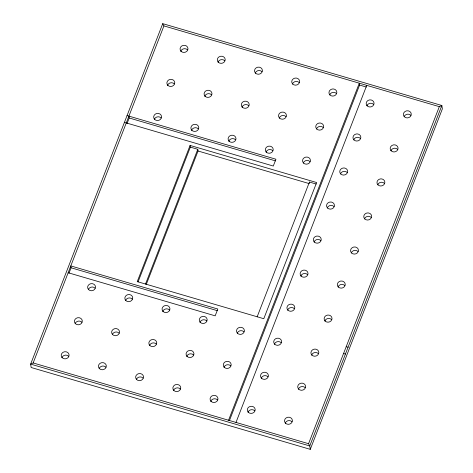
<?xml version="1.0" encoding="UTF-8"?>
<svg xmlns="http://www.w3.org/2000/svg" width="473" height="473" viewBox="0 0 473 473"><rect width="100%" height="100%" fill="white"/><g stroke="black" fill="none" stroke-linecap="round" stroke-linejoin="round"><path stroke-width="0.71" d="M162.724 23.65L30.639 364.109L31.153 367.503L310.276 449.35L442.361 108.891L441.847 105.497L162.724 23.65L163.924 25.897L439.328 106.656L441.847 105.497L309.768 445.956L310.276 449.35M33.157 362.951L308.567 443.709L309.768 445.956L30.639 364.109L33.157 362.951L163.924 25.897M68.969 273.234L71.086 267.789L70.802 265.921L217.811 309.029L215.168 315.84L68.159 272.732M127.089 123.435L129.2 117.984L128.922 116.122M190.087 145.43L137.253 281.612L263.792 318.719L316.626 182.537L190.087 145.43L190.341 147.127L138.045 281.938M145.489 284.119L197.785 149.308L190.341 147.127M146.275 284.439L198.045 151.005L197.785 149.308M257.141 316.857L309.437 182.052L316.206 184.032M228.548 420.243L359.314 83.189L359.592 85.057L229.364 420.739M235.992 422.43L366.752 85.371M308.567 443.709L439.328 106.656M359.592 85.057L366.362 87.044M127.06 115.572L275.925 159.224L273.288 166.035L124.417 122.383M129.2 117.984L275.505 160.885M198.045 151.005L308.987 183.536M346.206 346.679L348.069 347.223M71.086 267.789L217.385 310.69M343.569 353.485L345.426 354.035M309.437 182.052L309.608 183.181M311.666 354.957A3.955 3.565 -8.6 0 1 318.394 353.65M285.249 423.051A3.955 3.565 -8.6 0 1 291.977 421.739M298.457 389.007A3.955 3.565 -8.6 0 1 305.186 387.694M404.125 116.636A3.955 3.565 -8.6 0 1 410.854 115.323M390.917 150.686A3.955 3.565 -8.6 0 1 397.645 149.373M377.708 184.73A3.955 3.565 -8.6 0 1 384.437 183.418M274.446 344.048A3.955 3.565 -8.6 0 1 281.175 342.736M248.029 412.137A3.955 3.565 -8.6 0 1 254.758 410.824M261.238 378.093A3.955 3.565 -8.6 0 1 267.966 376.78M366.906 105.721A3.955 3.565 -8.6 0 1 373.635 104.415M353.698 139.772A3.955 3.565 -8.6 0 1 360.426 138.459M340.489 173.816A3.955 3.565 -8.6 0 1 347.217 172.503M237.233 333.134A3.955 3.565 -8.6 0 1 243.956 331.821M210.816 401.228A3.955 3.565 -8.6 0 1 217.539 399.916M224.025 367.178A3.955 3.565 -8.6 0 1 230.747 365.865M329.693 94.813A3.955 3.565 -8.6 0 1 336.415 93.5M316.484 128.857A3.955 3.565 -8.6 0 1 323.207 127.544M303.276 162.901A3.955 3.565 -8.6 0 1 309.998 161.595M200.014 322.219A3.955 3.565 -8.6 0 1 206.742 320.907M173.597 390.314A3.955 3.565 -8.6 0 1 180.325 389.001M186.805 356.27A3.955 3.565 -8.6 0 1 193.534 354.957M292.474 83.898A3.955 3.565 -8.6 0 1 299.202 82.586M279.265 117.943A3.955 3.565 -8.6 0 1 285.994 116.636M266.057 151.993A3.955 3.565 -8.6 0 1 272.785 150.68M162.795 311.305A3.955 3.565 -8.6 0 1 169.523 309.998M136.378 379.399A3.955 3.565 -8.6 0 1 143.106 378.087M149.586 345.355A3.955 3.565 -8.6 0 1 156.315 344.042M255.254 72.984A3.955 3.565 -8.6 0 1 261.983 71.677M242.046 107.034A3.955 3.565 -8.6 0 1 248.774 105.721M228.837 141.078A3.955 3.565 -8.6 0 1 235.566 139.766M125.582 300.396A3.955 3.565 -8.6 0 1 132.304 299.084M99.164 368.485A3.955 3.565 -8.6 0 1 105.887 367.178M112.373 334.441A3.955 3.565 -8.6 0 1 119.095 333.128M218.041 62.075A3.955 3.565 -8.6 0 1 224.764 60.763M204.833 96.12A3.955 3.565 -8.6 0 1 211.555 94.807M191.624 130.164A3.955 3.565 -8.6 0 1 198.347 128.851M88.362 289.482A3.955 3.565 -8.6 0 1 95.091 288.169M61.945 357.576A3.955 3.565 -8.6 0 1 68.674 356.264M75.154 323.526A3.955 3.565 -8.6 0 1 81.882 322.219M180.822 51.161A3.955 3.565 -8.6 0 1 187.55 49.848M167.613 85.205A3.955 3.565 -8.6 0 1 174.342 83.892M154.405 119.249A3.955 3.565 -8.6 0 1 161.133 117.943M324.874 320.913A3.955 3.565 -8.6 0 1 331.603 319.6M338.083 286.869A3.955 3.565 -8.6 0 1 344.811 285.556M351.291 252.819A3.955 3.565 -8.6 0 1 358.02 251.512M364.5 218.774A3.955 3.565 -8.6 0 1 371.228 217.462M287.655 309.998A3.955 3.565 -8.6 0 1 294.383 308.692M300.863 275.954A3.955 3.565 -8.6 0 1 307.592 274.642M314.072 241.91A3.955 3.565 -8.6 0 1 320.8 240.597M327.281 207.86A3.955 3.565 -8.6 0 1 334.009 206.553M311.867 355.057A3.955 3.565 -8.6 0 0 318.595 353.751A3.955 3.565 -8.6 0 0 314.155 349.163A3.955 3.565 -8.6 0 0 311.867 355.057M285.45 423.152A3.955 3.565 -8.6 0 0 292.178 421.839A3.955 3.565 -8.6 0 0 287.738 417.257A3.955 3.565 -8.6 0 0 285.45 423.152M298.658 389.108A3.955 3.565 -8.6 0 0 305.387 387.795A3.955 3.565 -8.6 0 0 300.946 383.207A3.955 3.565 -8.6 0 0 298.658 389.108M404.326 116.736A3.955 3.565 -8.6 0 0 411.055 115.424A3.955 3.565 -8.6 0 0 406.614 110.842A3.955 3.565 -8.6 0 0 404.326 116.736M391.118 150.781A3.955 3.565 -8.6 0 0 397.846 149.474A3.955 3.565 -8.6 0 0 393.406 144.886A3.955 3.565 -8.6 0 0 391.118 150.781M377.909 184.831A3.955 3.565 -8.6 0 0 384.638 183.518A3.955 3.565 -8.6 0 0 380.197 178.93A3.955 3.565 -8.6 0 0 377.909 184.831M274.653 344.149A3.955 3.565 -8.6 0 0 281.376 342.836A3.955 3.565 -8.6 0 0 276.942 338.248A3.955 3.565 -8.6 0 0 274.653 344.149M248.236 412.237A3.955 3.565 -8.6 0 0 254.959 410.925A3.955 3.565 -8.6 0 0 250.524 406.342A3.955 3.565 -8.6 0 0 248.236 412.237M261.445 378.193A3.955 3.565 -8.6 0 0 268.167 376.88A3.955 3.565 -8.6 0 0 263.733 372.298A3.955 3.565 -8.6 0 0 261.445 378.193M367.113 105.822A3.955 3.565 -8.6 0 0 373.836 104.515A3.955 3.565 -8.6 0 0 369.401 99.927A3.955 3.565 -8.6 0 0 367.113 105.822M353.905 139.872A3.955 3.565 -8.6 0 0 360.627 138.559A3.955 3.565 -8.6 0 0 356.193 133.971A3.955 3.565 -8.6 0 0 353.905 139.872M340.696 173.916A3.955 3.565 -8.6 0 0 347.419 172.604A3.955 3.565 -8.6 0 0 342.984 168.021A3.955 3.565 -8.6 0 0 340.696 173.916M237.434 333.234A3.955 3.565 -8.6 0 0 244.163 331.922A3.955 3.565 -8.6 0 0 239.722 327.34A3.955 3.565 -8.6 0 0 237.434 333.234M211.017 401.323A3.955 3.565 -8.6 0 0 217.746 400.016A3.955 3.565 -8.6 0 0 213.305 395.428A3.955 3.565 -8.6 0 0 211.017 401.323M224.226 367.279A3.955 3.565 -8.6 0 0 230.954 365.966A3.955 3.565 -8.6 0 0 226.514 361.384A3.955 3.565 -8.6 0 0 224.226 367.279M329.894 94.913A3.955 3.565 -8.6 0 0 336.622 93.601A3.955 3.565 -8.6 0 0 332.182 89.013A3.955 3.565 -8.6 0 0 329.894 94.913M316.685 128.958A3.955 3.565 -8.6 0 0 323.414 127.645A3.955 3.565 -8.6 0 0 318.973 123.063A3.955 3.565 -8.6 0 0 316.685 128.958M303.477 163.002A3.955 3.565 -8.6 0 0 310.205 161.695A3.955 3.565 -8.6 0 0 305.765 157.107A3.955 3.565 -8.6 0 0 303.477 163.002M200.215 322.32A3.955 3.565 -8.6 0 0 206.943 321.007A3.955 3.565 -8.6 0 0 202.503 316.425A3.955 3.565 -8.6 0 0 200.215 322.32M173.798 390.414A3.955 3.565 -8.6 0 0 180.526 389.102A3.955 3.565 -8.6 0 0 176.086 384.514A3.955 3.565 -8.6 0 0 173.798 390.414M187.006 356.364A3.955 3.565 -8.6 0 0 193.735 355.057A3.955 3.565 -8.6 0 0 189.295 350.469A3.955 3.565 -8.6 0 0 187.006 356.364M292.675 83.999A3.955 3.565 -8.6 0 0 299.403 82.686A3.955 3.565 -8.6 0 0 294.963 78.104A3.955 3.565 -8.6 0 0 292.675 83.999M279.466 118.043A3.955 3.565 -8.6 0 0 286.195 116.73A3.955 3.565 -8.6 0 0 281.754 112.148A3.955 3.565 -8.6 0 0 279.466 118.043M266.258 152.093A3.955 3.565 -8.6 0 0 272.986 150.781A3.955 3.565 -8.6 0 0 268.546 146.192A3.955 3.565 -8.6 0 0 266.258 152.093M163.002 311.405A3.955 3.565 -8.6 0 0 169.724 310.099A3.955 3.565 -8.6 0 0 165.29 305.511A3.955 3.565 -8.6 0 0 163.002 311.405M136.585 379.5A3.955 3.565 -8.6 0 0 143.307 378.187A3.955 3.565 -8.6 0 0 138.873 373.605A3.955 3.565 -8.6 0 0 136.585 379.5M149.793 345.456A3.955 3.565 -8.6 0 0 156.516 344.143A3.955 3.565 -8.6 0 0 152.081 339.555A3.955 3.565 -8.6 0 0 149.793 345.456M255.461 73.084A3.955 3.565 -8.6 0 0 262.184 71.772A3.955 3.565 -8.6 0 0 257.75 67.19A3.955 3.565 -8.6 0 0 255.461 73.084M242.253 107.135A3.955 3.565 -8.6 0 0 248.975 105.822A3.955 3.565 -8.6 0 0 244.541 101.234A3.955 3.565 -8.6 0 0 242.253 107.135M229.044 141.179A3.955 3.565 -8.6 0 0 235.767 139.866A3.955 3.565 -8.6 0 0 231.332 135.284A3.955 3.565 -8.6 0 0 229.044 141.179M125.783 300.497A3.955 3.565 -8.6 0 0 132.511 299.184A3.955 3.565 -8.6 0 0 128.071 294.596A3.955 3.565 -8.6 0 0 125.783 300.497M99.365 368.585A3.955 3.565 -8.6 0 0 106.094 367.279A3.955 3.565 -8.6 0 0 101.654 362.69A3.955 3.565 -8.6 0 0 99.365 368.585M112.574 334.541A3.955 3.565 -8.6 0 0 119.302 333.229A3.955 3.565 -8.6 0 0 114.862 328.646A3.955 3.565 -8.6 0 0 112.574 334.541M218.242 62.176A3.955 3.565 -8.6 0 0 224.971 60.863A3.955 3.565 -8.6 0 0 220.53 56.275A3.955 3.565 -8.6 0 0 218.242 62.176M205.034 96.22A3.955 3.565 -8.6 0 0 211.762 94.907A3.955 3.565 -8.6 0 0 207.322 90.325A3.955 3.565 -8.6 0 0 205.034 96.22M191.825 130.264A3.955 3.565 -8.6 0 0 198.554 128.952A3.955 3.565 -8.6 0 0 194.113 124.369A3.955 3.565 -8.6 0 0 191.825 130.264M88.563 289.582A3.955 3.565 -8.6 0 0 95.292 288.27A3.955 3.565 -8.6 0 0 90.851 283.688A3.955 3.565 -8.6 0 0 88.563 289.582M62.146 357.677A3.955 3.565 -8.6 0 0 68.875 356.364A3.955 3.565 -8.6 0 0 64.434 351.776A3.955 3.565 -8.6 0 0 62.146 357.677M75.355 323.627A3.955 3.565 -8.6 0 0 82.083 322.314A3.955 3.565 -8.6 0 0 77.643 317.732A3.955 3.565 -8.6 0 0 75.355 323.627M181.023 51.261A3.955 3.565 -8.6 0 0 187.751 49.949A3.955 3.565 -8.6 0 0 183.311 45.361A3.955 3.565 -8.6 0 0 181.023 51.261M167.814 85.306A3.955 3.565 -8.6 0 0 174.543 83.993A3.955 3.565 -8.6 0 0 170.103 79.411A3.955 3.565 -8.6 0 0 167.814 85.306M154.606 119.35A3.955 3.565 -8.6 0 0 161.334 118.043A3.955 3.565 -8.6 0 0 156.894 113.455A3.955 3.565 -8.6 0 0 154.606 119.35M325.075 321.013A3.955 3.565 -8.6 0 0 331.804 319.701A3.955 3.565 -8.6 0 0 327.363 315.119A3.955 3.565 -8.6 0 0 325.075 321.013M338.284 286.969A3.955 3.565 -8.6 0 0 345.012 285.657A3.955 3.565 -8.6 0 0 340.572 281.068A3.955 3.565 -8.6 0 0 338.284 286.969M351.492 252.919A3.955 3.565 -8.6 0 0 358.221 251.612A3.955 3.565 -8.6 0 0 353.78 247.024A3.955 3.565 -8.6 0 0 351.492 252.919M364.701 218.875A3.955 3.565 -8.6 0 0 371.429 217.562A3.955 3.565 -8.6 0 0 366.989 212.98A3.955 3.565 -8.6 0 0 364.701 218.875M287.862 310.099A3.955 3.565 -8.6 0 0 294.584 308.786A3.955 3.565 -8.6 0 0 290.15 304.204A3.955 3.565 -8.6 0 0 287.862 310.099M301.07 276.055A3.955 3.565 -8.6 0 0 307.793 274.742A3.955 3.565 -8.6 0 0 303.359 270.16A3.955 3.565 -8.6 0 0 301.07 276.055M314.279 242.01A3.955 3.565 -8.6 0 0 321.001 240.698A3.955 3.565 -8.6 0 0 316.567 236.11A3.955 3.565 -8.6 0 0 314.279 242.01M327.487 207.96A3.955 3.565 -8.6 0 0 334.21 206.654A3.955 3.565 -8.6 0 0 329.776 202.066A3.955 3.565 -8.6 0 0 327.487 207.96"/></g></svg>
